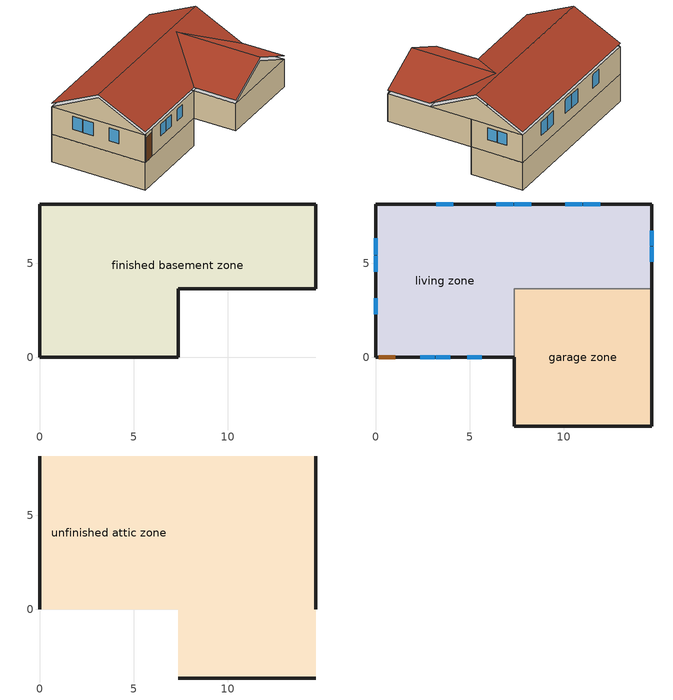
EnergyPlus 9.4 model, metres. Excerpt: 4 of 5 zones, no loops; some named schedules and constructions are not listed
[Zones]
finished basement zone
 floor foundation (FloorFndGrndFinB): 0,0 0,8.15 14.68,8.15 14.68,3.66 7.36,3.66 7.36,0 z-2.44
 wall foundation (WallFndGrndFinB): 0,8.15 0,0 7.36,0 7.36,3.66 14.68,3.66 14.68,8.15 0,8.15 z-2.44:0
garage zone
 floor foundation (FloorFndGrndUnfinSlab): 7.36,-3.66 7.36,3.66 14.68,3.66 14.68,-3.66 z0
 wall outside (WallExtUninsUnfin): 7.36,0 7.36,-3.66 14.68,-3.66 14.68,3.66 z0:2.44
 wall to living zone (WallIntFinInsUnfin Reversed): 14.68,3.66 7.36,3.66 7.36,0 z0:2.44
living zone
 floor to finished basement zone (FloorFinUninsFin): 0,0 0,8.15 14.68,8.15 14.68,3.66 7.36,3.66 7.36,0 z0
 wall outside (WallExtInsFin): 14.68,3.66 14.68,8.15 0,8.15 0,0 0.13,0 1.05,0 7.36,0 z0:2.44
 window (WindowConstruction): 14.68,5.09 14.68,5.88 / 14.68,5.94 14.68,6.72 z1.09:2.13; 2.35,0 3.12,0 / 3.18,0 3.95,0 / 4.87,0 5.64,0 z1.11:2.13; 0,6.33 0,5.47 / 0,5.41 0,4.54 / 0,3.15 0,2.29 z0.98:2.13; 11.93,8.15 11.04,8.15 / 10.98,8.15 10.08,8.15 / 8.27,8.15 7.37,8.15 / 7.31,8.15 6.41,8.15 / 4.12,8.15 3.22,8.15 z0.94:2.13
 door (Door): 0.15,0 1.02,0 z0:2.13
unfinished attic zone
 floor to living zone (FloorFinInsUnfinAttic): 14.68,8.15 14.68,3.66 7.36,3.66 7.36,0 0,0 0,8.15 z2.44
 floor to garage zone (FloorUnfinUninsUnfin): 14.68,3.66 14.68,0 7.36,0 7.36,3.66 z2.44; 7.36,-3.66 7.36,0 14.68,0 14.68,-3.66 z2.44
 wall outside (WallExtUninsUnfin): 0,4.08,4.48 0,8.15,2.44 0,0,2.44; 14.68,4.08,4.48 14.68,0,2.44 14.68,8.15,2.44; 7.36,-3.66,2.44 14.68,-3.66,2.44 11.02,-3.66,4.27
 roof outside (RoofUnfinInsExt): 0,4.08,4.78 14.68,4.08,4.78 14.68,8.15,2.74 0,8.15,2.74; 7.36,0,2.74 7.36,-3.66,2.74 11.02,-3.66,4.57 11.02,3.66,4.57; 14.68,0,2.74 11.02,3.66,4.57 11.02,-3.66,4.57 14.68,-3.66,2.74; 0,4.08,4.78 0,0,2.74 14.68,0,2.74 14.68,4.08,4.78
[Schedule:Week:Daily]
res mv_1 range exhaust schedule Week Rule - Mar4-Mar31: res mv_1 range exhaust schedule allday3, res mv_1 range exhaust schedule allday3, res mv_1 range exhaust schedule allday3, res mv_1 range exhaust schedule allday3, res mv_1 range exhaust schedule allday3, res mv_1 range exhaust schedule allday3, res mv_1 range exhaust schedule allday3, Schedule Day 31, Schedule Day 31, Schedule Day 31, Schedule Day 31, Schedule Day 31
res mv_1 range exhaust schedule Week Rule - Apr1-Apr28: res mv_1 range exhaust schedule allday4, res mv_1 range exhaust schedule allday4, res mv_1 range exhaust schedule allday4, res mv_1 range exhaust schedule allday4, res mv_1 range exhaust schedule allday4, res mv_1 range exhaust schedule allday4, res mv_1 range exhaust schedule allday4, Schedule Day 31, Schedule Day 31, Schedule Day 31, Schedule Day 31, Schedule Day 31
res mv_1 range exhaust schedule Week Rule - Apr29-May5: res mv_1 range exhaust schedule allday4, res mv_1 range exhaust schedule allday4, res mv_1 range exhaust schedule allday5, res mv_1 range exhaust schedule allday5, res mv_1 range exhaust schedule allday5, res mv_1 range exhaust schedule allday5, res mv_1 range exhaust schedule allday5, Schedule Day 31, Schedule Day 31, Schedule Day 31, Schedule Day 31, Schedule Day 31
res mv_1 range exhaust schedule Week Rule - May6-May26: res mv_1 range exhaust schedule allday5, res mv_1 range exhaust schedule allday5, res mv_1 range exhaust schedule allday5, res mv_1 range exhaust schedule allday5, res mv_1 range exhaust schedule allday5, res mv_1 range exhaust schedule allday5, res mv_1 range exhaust schedule allday5, Schedule Day 31, Schedule Day 31, Schedule Day 31, Schedule Day 31, Schedule Day 31
res mv_1 range exhaust schedule Week Rule - May27-Jun2: res mv_1 range exhaust schedule allday5, res mv_1 range exhaust schedule allday5, res mv_1 range exhaust schedule allday5, res mv_1 range exhaust schedule allday5, res mv_1 range exhaust schedule allday5, res mv_1 range exhaust schedule allday6, res mv_1 range exhaust schedule allday6, Schedule Day 31, Schedule Day 31, Schedule Day 31, Schedule Day 31, Schedule Day 31
res mv_1 range exhaust schedule Week Rule - Jun3-Jun30: res mv_1 range exhaust schedule allday6, res mv_1 range exhaust schedule allday6, res mv_1 range exhaust schedule allday6, res mv_1 range exhaust schedule allday6, res mv_1 range exhaust schedule allday6, res mv_1 range exhaust schedule allday6, res mv_1 range exhaust schedule allday6, Schedule Day 31, Schedule Day 31, Schedule Day 31, Schedule Day 31, Schedule Day 31
res mv_1 range exhaust schedule Week Rule - Jul1-Jul28: res mv_1 range exhaust schedule allday7, res mv_1 range exhaust schedule allday7, res mv_1 range exhaust schedule allday7, res mv_1 range exhaust schedule allday7, res mv_1 range exhaust schedule allday7, res mv_1 range exhaust schedule allday7, res mv_1 range exhaust schedule allday7, Schedule Day 31, Schedule Day 31, Schedule Day 31, Schedule Day 31, Schedule Day 31
res mv_1 range exhaust schedule Week Rule - Jul29-Aug4: res mv_1 range exhaust schedule allday7, res mv_1 range exhaust schedule allday7, res mv_1 range exhaust schedule allday7, res mv_1 range exhaust schedule allday8, res mv_1 range exhaust schedule allday8, res mv_1 range exhaust schedule allday8, res mv_1 range exhaust schedule allday8, Schedule Day 31, Schedule Day 31, Schedule Day 31, Schedule Day 31, Schedule Day 31
res mv_1 range exhaust schedule Week Rule - Aug5-Aug25: res mv_1 range exhaust schedule allday8, res mv_1 range exhaust schedule allday8, res mv_1 range exhaust schedule allday8, res mv_1 range exhaust schedule allday8, res mv_1 range exhaust schedule allday8, res mv_1 range exhaust schedule allday8, res mv_1 range exhaust schedule allday8, Schedule Day 31, Schedule Day 31, Schedule Day 31, Schedule Day 31, Schedule Day 31
res mv_1 range exhaust schedule Week Rule - Aug26-Sep1: res mv_1 range exhaust schedule allday8, res mv_1 range exhaust schedule allday8, res mv_1 range exhaust schedule allday8, res mv_1 range exhaust schedule allday8, res mv_1 range exhaust schedule allday8, res mv_1 range exhaust schedule allday8, res mv_1 range exhaust schedule allday9, Schedule Day 31, Schedule Day 31, Schedule Day 31, Schedule Day 31, Schedule Day 31
res mv_1 range exhaust schedule Week Rule - Sep2-Sep29: res mv_1 range exhaust schedule allday9, res mv_1 range exhaust schedule allday9, res mv_1 range exhaust schedule allday9, res mv_1 range exhaust schedule allday9, res mv_1 range exhaust schedule allday9, res mv_1 range exhaust schedule allday9, res mv_1 range exhaust schedule allday9, Schedule Day 31, Schedule Day 31, Schedule Day 31, Schedule Day 31, Schedule Day 31
res mv_1 range exhaust schedule Week Rule - Sep30-Oct6: res mv_1 range exhaust schedule allday9, res mv_1 range exhaust schedule allday10, res mv_1 range exhaust schedule allday10, res mv_1 range exhaust schedule allday10, res mv_1 range exhaust schedule allday10, res mv_1 range exhaust schedule allday10, res mv_1 range exhaust schedule allday10, Schedule Day 31, Schedule Day 31, Schedule Day 31, Schedule Day 31, Schedule Day 31
res mv_1 range exhaust schedule Week Rule - Oct7-Oct27: res mv_1 range exhaust schedule allday10, res mv_1 range exhaust schedule allday10, res mv_1 range exhaust schedule allday10, res mv_1 range exhaust schedule allday10, res mv_1 range exhaust schedule allday10, res mv_1 range exhaust schedule allday10, res mv_1 range exhaust schedule allday10, Schedule Day 31, Schedule Day 31, Schedule Day 31, Schedule Day 31, Schedule Day 31
res mv_1 range exhaust schedule Week Rule - Oct28-Nov3: res mv_1 range exhaust schedule allday10, res mv_1 range exhaust schedule allday10, res mv_1 range exhaust schedule allday10, res mv_1 range exhaust schedule allday10, res mv_1 range exhaust schedule allday11, res mv_1 range exhaust schedule allday11, res mv_1 range exhaust schedule allday11, Schedule Day 31, Schedule Day 31, Schedule Day 31, Schedule Day 31, Schedule Day 31
res mv_1 range exhaust schedule Week Rule - Nov4-Nov24: res mv_1 range exhaust schedule allday11, res mv_1 range exhaust schedule allday11, res mv_1 range exhaust schedule allday11, res mv_1 range exhaust schedule allday11, res mv_1 range exhaust schedule allday11, res mv_1 range exhaust schedule allday11, res mv_1 range exhaust schedule allday11, Schedule Day 31, Schedule Day 31, Schedule Day 31, Schedule Day 31, Schedule Day 31
res mv_1 range exhaust schedule Week Rule - Nov25-Dec1: res mv_1 range exhaust schedule allday11, res mv_1 range exhaust schedule allday11, res mv_1 range exhaust schedule allday11, res mv_1 range exhaust schedule allday11, res mv_1 range exhaust schedule allday11, res mv_1 range exhaust schedule allday11, res mv_1 range exhaust schedule allday12, Schedule Day 31, Schedule Day 31, Schedule Day 31, Schedule Day 31, Schedule Day 31
res mv_1 range exhaust schedule Week Rule - Dec2-Dec31: res mv_1 range exhaust schedule allday12, res mv_1 range exhaust schedule allday12, res mv_1 range exhaust schedule allday12, res mv_1 range exhaust schedule allday12, res mv_1 range exhaust schedule allday12, res mv_1 range exhaust schedule allday12, res mv_1 range exhaust schedule allday12, Schedule Day 31, Schedule Day 31, Schedule Day 31, Schedule Day 31, Schedule Day 31
res nv_1 avail schedule Week Rule - Jan1-Jan27: Schedule Day 30, res nv_1 availability schedule allday1 on, Schedule Day 30, res nv_1 availability schedule allday1 on, Schedule Day 30, res nv_1 availability schedule allday1 on, Schedule Day 30, Schedule Day 30, Schedule Day 30, Schedule Day 30, Schedule Day 30, Schedule Day 30
res nv_1 avail schedule Week Rule - Jan28-Feb3: Schedule Day 30, res nv_1 availability schedule allday1 on, Schedule Day 30, res nv_1 availability schedule allday1 on, Schedule Day 30, res nv_1 availability schedule allday1 on 1, Schedule Day 30, Schedule Day 30, Schedule Day 30, Schedule Day 30, Schedule Day 30, Schedule Day 30
res nv_1 avail schedule Week Rule - Feb4-Feb24: Schedule Day 30, res nv_1 availability schedule allday1 on 1, Schedule Day 30, res nv_1 availability schedule allday1 on 1, Schedule Day 30, res nv_1 availability schedule allday1 on 1, Schedule Day 30, Schedule Day 30, Schedule Day 30, Schedule Day 30, Schedule Day 30, Schedule Day 30
res nv_1 avail schedule Week Rule - Feb25-Mar3: Schedule Day 30, res nv_1 availability schedule allday1 on 1, Schedule Day 30, res nv_1 availability schedule allday1 on 1, Schedule Day 30, res nv_1 availability schedule allday1 on 2, Schedule Day 30, Schedule Day 30, Schedule Day 30, Schedule Day 30, Schedule Day 30, Schedule Day 30
res nv_1 avail schedule Week Rule - Mar4-Mar31: Schedule Day 30, res nv_1 availability schedule allday1 on 2, Schedule Day 30, res nv_1 availability schedule allday1 on 2, Schedule Day 30, res nv_1 availability schedule allday1 on 2, Schedule Day 30, Schedule Day 30, Schedule Day 30, Schedule Day 30, Schedule Day 30, Schedule Day 30
res nv_1 avail schedule Week Rule - Apr1-Apr28: Schedule Day 30, res nv_1 availability schedule allday1 on 3, Schedule Day 30, res nv_1 availability schedule allday1 on 3, Schedule Day 30, res nv_1 availability schedule allday1 on 3, Schedule Day 30, Schedule Day 30, Schedule Day 30, Schedule Day 30, Schedule Day 30, Schedule Day 30
res nv_1 avail schedule Week Rule - Apr29-May5: Schedule Day 30, res nv_1 availability schedule allday1 on 3, Schedule Day 30, res nv_1 availability schedule allday1 on 4, Schedule Day 30, res nv_1 availability schedule allday1 on 4, Schedule Day 30, Schedule Day 30, Schedule Day 30, Schedule Day 30, Schedule Day 30, Schedule Day 30
res nv_1 avail schedule Week Rule - May6-May26: Schedule Day 30, res nv_1 availability schedule allday1 on 4, Schedule Day 30, res nv_1 availability schedule allday1 on 4, Schedule Day 30, res nv_1 availability schedule allday1 on 4, Schedule Day 30, Schedule Day 30, Schedule Day 30, Schedule Day 30, Schedule Day 30, Schedule Day 30
res nv_1 avail schedule Week Rule - May27-Jun2: Schedule Day 30, res nv_1 availability schedule allday1 on 4, Schedule Day 30, res nv_1 availability schedule allday1 on 4, Schedule Day 30, res nv_1 availability schedule allday1 on 5, Schedule Day 30, Schedule Day 30, Schedule Day 30, Schedule Day 30, Schedule Day 30, Schedule Day 30
res nv_1 avail schedule Week Rule - Jun3-Jun30: Schedule Day 30, res nv_1 availability schedule allday1 on 5, Schedule Day 30, res nv_1 availability schedule allday1 on 5, Schedule Day 30, res nv_1 availability schedule allday1 on 5, Schedule Day 30, Schedule Day 30, Schedule Day 30, Schedule Day 30, Schedule Day 30, Schedule Day 30
res nv_1 avail schedule Week Rule - Jul1-Jul28: Schedule Day 30, res nv_1 availability schedule allday1 on 6, Schedule Day 30, res nv_1 availability schedule allday1 on 6, Schedule Day 30, res nv_1 availability schedule allday1 on 6, Schedule Day 30, Schedule Day 30, Schedule Day 30, Schedule Day 30, Schedule Day 30, Schedule Day 30
res nv_1 avail schedule Week Rule - Jul29-Aug4: Schedule Day 30, res nv_1 availability schedule allday1 on 6, Schedule Day 30, res nv_1 availability schedule allday1 on 7, Schedule Day 30, res nv_1 availability schedule allday1 on 7, Schedule Day 30, Schedule Day 30, Schedule Day 30, Schedule Day 30, Schedule Day 30, Schedule Day 30
res nv_1 avail schedule Week Rule - Aug5-Sep1: Schedule Day 30, res nv_1 availability schedule allday1 on 7, Schedule Day 30, res nv_1 availability schedule allday1 on 7, Schedule Day 30, res nv_1 availability schedule allday1 on 7, Schedule Day 30, Schedule Day 30, Schedule Day 30, Schedule Day 30, Schedule Day 30, Schedule Day 30
res nv_1 avail schedule Week Rule - Sep2-Sep29: Schedule Day 30, res nv_1 availability schedule allday1 on 8, Schedule Day 30, res nv_1 availability schedule allday1 on 8, Schedule Day 30, res nv_1 availability schedule allday1 on 8, Schedule Day 30, Schedule Day 30, Schedule Day 30, Schedule Day 30, Schedule Day 30, Schedule Day 30
res nv_1 avail schedule Week Rule - Sep30-Oct27: Schedule Day 30, res nv_1 availability schedule allday1 on 9, Schedule Day 30, res nv_1 availability schedule allday1 on 9, Schedule Day 30, res nv_1 availability schedule allday1 on 9, Schedule Day 30, Schedule Day 30, Schedule Day 30, Schedule Day 30, Schedule Day 30, Schedule Day 30
res nv_1 avail schedule Week Rule - Oct28-Nov3: Schedule Day 30, res nv_1 availability schedule allday1 on 9, Schedule Day 30, res nv_1 availability schedule allday1 on 9, Schedule Day 30, res nv_1 availability schedule allday1 on 10, Schedule Day 30, Schedule Day 30, Schedule Day 30, Schedule Day 30, Schedule Day 30, Schedule Day 30
res nv_1 avail schedule Week Rule - Nov4-Dec1: Schedule Day 30, res nv_1 availability schedule allday1 on 10, Schedule Day 30, res nv_1 availability schedule allday1 on 10, Schedule Day 30, res nv_1 availability schedule allday1 on 10, Schedule Day 30, Schedule Day 30, Schedule Day 30, Schedule Day 30, Schedule Day 30, Schedule Day 30
res nv_1 avail schedule Week Rule - Dec2-Dec31: Schedule Day 30, res nv_1 availability schedule allday1 on 11, Schedule Day 30, res nv_1 availability schedule allday1 on 11, Schedule Day 30, res nv_1 availability schedule allday1 on 11, Schedule Day 30, Schedule Day 30, Schedule Day 30, Schedule Day 30, Schedule Day 30, Schedule Day 30
res nv_1 temp schedule Week Rule - Jan1-Jan6: Schedule Day 29, res nv_1 temp schedule allday1, res nv_1 temp schedule allday1, res nv_1 temp schedule allday1, res nv_1 temp schedule allday1, res nv_1 temp schedule allday1, res nv_1 temp schedule allday1, Schedule Day 29, Schedule Day 29, Schedule Day 29, Schedule Day 29, Schedule Day 29
res nv_1 temp schedule Week Rule - Jan7-Jan27: res nv_1 temp schedule allday1, res nv_1 temp schedule allday1, res nv_1 temp schedule allday1, res nv_1 temp schedule allday1, res nv_1 temp schedule allday1, res nv_1 temp schedule allday1, res nv_1 temp schedule allday1, Schedule Day 29, Schedule Day 29, Schedule Day 29, Schedule Day 29, Schedule Day 29
res nv_1 temp schedule Week Rule - Jan28-Feb3: res nv_1 temp schedule allday1, res nv_1 temp schedule allday1, res nv_1 temp schedule allday1, res nv_1 temp schedule allday1, res nv_1 temp schedule allday2, res nv_1 temp schedule allday2, res nv_1 temp schedule allday2, Schedule Day 29, Schedule Day 29, Schedule Day 29, Schedule Day 29, Schedule Day 29
res nv_1 temp schedule Week Rule - Feb4-Feb24: res nv_1 temp schedule allday2, res nv_1 temp schedule allday2, res nv_1 temp schedule allday2, res nv_1 temp schedule allday2, res nv_1 temp schedule allday2, res nv_1 temp schedule allday2, res nv_1 temp schedule allday2, Schedule Day 29, Schedule Day 29, Schedule Day 29, Schedule Day 29, Schedule Day 29
res nv_1 temp schedule Week Rule - Feb25-Mar3: res nv_1 temp schedule allday2, res nv_1 temp schedule allday2, res nv_1 temp schedule allday2, res nv_1 temp schedule allday2, res nv_1 temp schedule allday3, res nv_1 temp schedule allday3, res nv_1 temp schedule allday3, Schedule Day 29, Schedule Day 29, Schedule Day 29, Schedule Day 29, Schedule Day 29
res nv_1 temp schedule Week Rule - Mar4-Mar31: res nv_1 temp schedule allday3, res nv_1 temp schedule allday3, res nv_1 temp schedule allday3, res nv_1 temp schedule allday3, res nv_1 temp schedule allday3, res nv_1 temp schedule allday3, res nv_1 temp schedule allday3, Schedule Day 29, Schedule Day 29, Schedule Day 29, Schedule Day 29, Schedule Day 29
res nv_1 temp schedule Week Rule - Apr1-Apr28: res nv_1 temp schedule allday4, res nv_1 temp schedule allday4, res nv_1 temp schedule allday4, res nv_1 temp schedule allday4, res nv_1 temp schedule allday4, res nv_1 temp schedule allday4, res nv_1 temp schedule allday4, Schedule Day 29, Schedule Day 29, Schedule Day 29, Schedule Day 29, Schedule Day 29
res nv_1 temp schedule Week Rule - Apr29-May5: res nv_1 temp schedule allday4, res nv_1 temp schedule allday4, res nv_1 temp schedule allday5, res nv_1 temp schedule allday5, res nv_1 temp schedule allday5, res nv_1 temp schedule allday5, res nv_1 temp schedule allday5, Schedule Day 29, Schedule Day 29, Schedule Day 29, Schedule Day 29, Schedule Day 29
res nv_1 temp schedule Week Rule - May6-May26: res nv_1 temp schedule allday5, res nv_1 temp schedule allday5, res nv_1 temp schedule allday5, res nv_1 temp schedule allday5, res nv_1 temp schedule allday5, res nv_1 temp schedule allday5, res nv_1 temp schedule allday5, Schedule Day 29, Schedule Day 29, Schedule Day 29, Schedule Day 29, Schedule Day 29
res nv_1 temp schedule Week Rule - May27-Jun2: res nv_1 temp schedule allday5, res nv_1 temp schedule allday5, res nv_1 temp schedule allday5, res nv_1 temp schedule allday5, res nv_1 temp schedule allday5, res nv_1 temp schedule allday6, res nv_1 temp schedule allday6, Schedule Day 29, Schedule Day 29, Schedule Day 29, Schedule Day 29, Schedule Day 29
res nv_1 temp schedule Week Rule - Jun3-Jun30: res nv_1 temp schedule allday6, res nv_1 temp schedule allday6, res nv_1 temp schedule allday6, res nv_1 temp schedule allday6, res nv_1 temp schedule allday6, res nv_1 temp schedule allday6, res nv_1 temp schedule allday6, Schedule Day 29, Schedule Day 29, Schedule Day 29, Schedule Day 29, Schedule Day 29
res nv_1 temp schedule Week Rule - Jul1-Jul28: res nv_1 temp schedule allday7, res nv_1 temp schedule allday7, res nv_1 temp schedule allday7, res nv_1 temp schedule allday7, res nv_1 temp schedule allday7, res nv_1 temp schedule allday7, res nv_1 temp schedule allday7, Schedule Day 29, Schedule Day 29, Schedule Day 29, Schedule Day 29, Schedule Day 29
res nv_1 temp schedule Week Rule - Jul29-Aug4: res nv_1 temp schedule allday7, res nv_1 temp schedule allday7, res nv_1 temp schedule allday7, res nv_1 temp schedule allday8, res nv_1 temp schedule allday8, res nv_1 temp schedule allday8, res nv_1 temp schedule allday8, Schedule Day 29, Schedule Day 29, Schedule Day 29, Schedule Day 29, Schedule Day 29
res nv_1 temp schedule Week Rule - Aug5-Aug25: res nv_1 temp schedule allday8, res nv_1 temp schedule allday8, res nv_1 temp schedule allday8, res nv_1 temp schedule allday8, res nv_1 temp schedule allday8, res nv_1 temp schedule allday8, res nv_1 temp schedule allday8, Schedule Day 29, Schedule Day 29, Schedule Day 29, Schedule Day 29, Schedule Day 29
res nv_1 temp schedule Week Rule - Aug26-Sep1: res nv_1 temp schedule allday8, res nv_1 temp schedule allday8, res nv_1 temp schedule allday8, res nv_1 temp schedule allday8, res nv_1 temp schedule allday8, res nv_1 temp schedule allday8, res nv_1 temp schedule allday9, Schedule Day 29, Schedule Day 29, Schedule Day 29, Schedule Day 29, Schedule Day 29
res nv_1 temp schedule Week Rule - Sep2-Sep29: res nv_1 temp schedule allday9, res nv_1 temp schedule allday9, res nv_1 temp schedule allday9, res nv_1 temp schedule allday9, res nv_1 temp schedule allday9, res nv_1 temp schedule allday9, res nv_1 temp schedule allday9, Schedule Day 29, Schedule Day 29, Schedule Day 29, Schedule Day 29, Schedule Day 29
res nv_1 temp schedule Week Rule - Sep30-Oct6: res nv_1 temp schedule allday9, res nv_1 temp schedule allday10, res nv_1 temp schedule allday10, res nv_1 temp schedule allday10, res nv_1 temp schedule allday10, res nv_1 temp schedule allday10, res nv_1 temp schedule allday10, Schedule Day 29, Schedule Day 29, Schedule Day 29, Schedule Day 29, Schedule Day 29
res nv_1 temp schedule Week Rule - Oct7-Oct27: res nv_1 temp schedule allday10, res nv_1 temp schedule allday10, res nv_1 temp schedule allday10, res nv_1 temp schedule allday10, res nv_1 temp schedule allday10, res nv_1 temp schedule allday10, res nv_1 temp schedule allday10, Schedule Day 29, Schedule Day 29, Schedule Day 29, Schedule Day 29, Schedule Day 29
res nv_1 temp schedule Week Rule - Oct28-Nov3: res nv_1 temp schedule allday10, res nv_1 temp schedule allday10, res nv_1 temp schedule allday10, res nv_1 temp schedule allday10, res nv_1 temp schedule allday11, res nv_1 temp schedule allday11, res nv_1 temp schedule allday11, Schedule Day 29, Schedule Day 29, Schedule Day 29, Schedule Day 29, Schedule Day 29
res nv_1 temp schedule Week Rule - Nov4-Nov24: res nv_1 temp schedule allday11, res nv_1 temp schedule allday11, res nv_1 temp schedule allday11, res nv_1 temp schedule allday11, res nv_1 temp schedule allday11, res nv_1 temp schedule allday11, res nv_1 temp schedule allday11, Schedule Day 29, Schedule Day 29, Schedule Day 29, Schedule Day 29, Schedule Day 29
res nv_1 temp schedule Week Rule - Nov25-Dec1: res nv_1 temp schedule allday11, res nv_1 temp schedule allday11, res nv_1 temp schedule allday11, res nv_1 temp schedule allday11, res nv_1 temp schedule allday11, res nv_1 temp schedule allday11, res nv_1 temp schedule allday12, Schedule Day 29, Schedule Day 29, Schedule Day 29, Schedule Day 29, Schedule Day 29
res nv_1 temp schedule Week Rule - Dec2-Dec31: res nv_1 temp schedule allday12, res nv_1 temp schedule allday12, res nv_1 temp schedule allday12, res nv_1 temp schedule allday12, res nv_1 temp schedule allday12, res nv_1 temp schedule allday12, res nv_1 temp schedule allday12, Schedule Day 29, Schedule Day 29, Schedule Day 29, Schedule Day 29, Schedule Day 29
residential ceiling fan benchmark|living space schedule Week Rule - Jan1-Jan6: Schedule Day 13, residential ceiling fan benchmark|living space schedule allday1, residential ceiling fan benchmark|living space schedule allday1, residential ceiling fan benchmark|living space schedule allday1, residential ceiling fan benchmark|living space schedule allday1, residential ceiling fan benchmark|living space schedule allday1, residential ceiling fan benchmark|living space schedule allday1, Schedule Day 13, Schedule Day 13, Schedule Day 13, Schedule Day 13, Schedule Day 13
residential ceiling fan benchmark|living space schedule Week Rule - Jan7-Jan27: residential ceiling fan benchmark|living space schedule allday1, residential ceiling fan benchmark|living space schedule allday1, residential ceiling fan benchmark|living space schedule allday1, residential ceiling fan benchmark|living space schedule allday1, residential ceiling fan benchmark|living space schedule allday1, residential ceiling fan benchmark|living space schedule allday1, residential ceiling fan benchmark|living space schedule allday1, Schedule Day 13, Schedule Day 13, Schedule Day 13, Schedule Day 13, Schedule Day 13
residential ceiling fan benchmark|living space schedule Week Rule - Jan28-Feb3: residential ceiling fan benchmark|living space schedule allday1, residential ceiling fan benchmark|living space schedule allday1, residential ceiling fan benchmark|living space schedule allday1, residential ceiling fan benchmark|living space schedule allday1, residential ceiling fan benchmark|living space schedule allday2, residential ceiling fan benchmark|living space schedule allday2, residential ceiling fan benchmark|living space schedule allday2, Schedule Day 13, Schedule Day 13, Schedule Day 13, Schedule Day 13, Schedule Day 13
residential ceiling fan benchmark|living space schedule Week Rule - Feb4-Feb24: residential ceiling fan benchmark|living space schedule allday2, residential ceiling fan benchmark|living space schedule allday2, residential ceiling fan benchmark|living space schedule allday2, residential ceiling fan benchmark|living space schedule allday2, residential ceiling fan benchmark|living space schedule allday2, residential ceiling fan benchmark|living space schedule allday2, residential ceiling fan benchmark|living space schedule allday2, Schedule Day 13, Schedule Day 13, Schedule Day 13, Schedule Day 13, Schedule Day 13
residential ceiling fan benchmark|living space schedule Week Rule - Feb25-Mar3: residential ceiling fan benchmark|living space schedule allday2, residential ceiling fan benchmark|living space schedule allday2, residential ceiling fan benchmark|living space schedule allday2, residential ceiling fan benchmark|living space schedule allday2, residential ceiling fan benchmark|living space schedule allday3, residential ceiling fan benchmark|living space schedule allday3, residential ceiling fan benchmark|living space schedule allday3, Schedule Day 13, Schedule Day 13, Schedule Day 13, Schedule Day 13, Schedule Day 13
residential ceiling fan benchmark|living space schedule Week Rule - Mar4-Mar31: residential ceiling fan benchmark|living space schedule allday3, residential ceiling fan benchmark|living space schedule allday3, residential ceiling fan benchmark|living space schedule allday3, residential ceiling fan benchmark|living space schedule allday3, residential ceiling fan benchmark|living space schedule allday3, residential ceiling fan benchmark|living space schedule allday3, residential ceiling fan benchmark|living space schedule allday3, Schedule Day 13, Schedule Day 13, Schedule Day 13, Schedule Day 13, Schedule Day 13
residential ceiling fan benchmark|living space schedule Week Rule - Apr1-Apr28: residential ceiling fan benchmark|living space schedule allday4, residential ceiling fan benchmark|living space schedule allday4, residential ceiling fan benchmark|living space schedule allday4, residential ceiling fan benchmark|living space schedule allday4, residential ceiling fan benchmark|living space schedule allday4, residential ceiling fan benchmark|living space schedule allday4, residential ceiling fan benchmark|living space schedule allday4, Schedule Day 13, Schedule Day 13, Schedule Day 13, Schedule Day 13, Schedule Day 13
residential ceiling fan benchmark|living space schedule Week Rule - Apr29-May5: residential ceiling fan benchmark|living space schedule allday4, residential ceiling fan benchmark|living space schedule allday4, residential ceiling fan benchmark|living space schedule allday5, residential ceiling fan benchmark|living space schedule allday5, residential ceiling fan benchmark|living space schedule allday5, residential ceiling fan benchmark|living space schedule allday5, residential ceiling fan benchmark|living space schedule allday5, Schedule Day 13, Schedule Day 13, Schedule Day 13, Schedule Day 13, Schedule Day 13
residential ceiling fan benchmark|living space schedule Week Rule - May6-May26: residential ceiling fan benchmark|living space schedule allday5, residential ceiling fan benchmark|living space schedule allday5, residential ceiling fan benchmark|living space schedule allday5, residential ceiling fan benchmark|living space schedule allday5, residential ceiling fan benchmark|living space schedule allday5, residential ceiling fan benchmark|living space schedule allday5, residential ceiling fan benchmark|living space schedule allday5, Schedule Day 13, Schedule Day 13, Schedule Day 13, Schedule Day 13, Schedule Day 13
residential ceiling fan benchmark|living space schedule Week Rule - May27-Jun2: residential ceiling fan benchmark|living space schedule allday5, residential ceiling fan benchmark|living space schedule allday5, residential ceiling fan benchmark|living space schedule allday5, residential ceiling fan benchmark|living space schedule allday5, residential ceiling fan benchmark|living space schedule allday5, residential ceiling fan benchmark|living space schedule allday6, residential ceiling fan benchmark|living space schedule allday6, Schedule Day 13, Schedule Day 13, Schedule Day 13, Schedule Day 13, Schedule Day 13
residential ceiling fan benchmark|living space schedule Week Rule - Jun3-Jun30: residential ceiling fan benchmark|living space schedule allday6, residential ceiling fan benchmark|living space schedule allday6, residential ceiling fan benchmark|living space schedule allday6, residential ceiling fan benchmark|living space schedule allday6, residential ceiling fan benchmark|living space schedule allday6, residential ceiling fan benchmark|living space schedule allday6, residential ceiling fan benchmark|living space schedule allday6, Schedule Day 13, Schedule Day 13, Schedule Day 13, Schedule Day 13, Schedule Day 13
residential ceiling fan benchmark|living space schedule Week Rule - Jul1-Jul28: residential ceiling fan benchmark|living space schedule allday7, residential ceiling fan benchmark|living space schedule allday7, residential ceiling fan benchmark|living space schedule allday7, residential ceiling fan benchmark|living space schedule allday7, residential ceiling fan benchmark|living space schedule allday7, residential ceiling fan benchmark|living space schedule allday7, residential ceiling fan benchmark|living space schedule allday7, Schedule Day 13, Schedule Day 13, Schedule Day 13, Schedule Day 13, Schedule Day 13
residential ceiling fan benchmark|living space schedule Week Rule - Jul29-Aug4: residential ceiling fan benchmark|living space schedule allday7, residential ceiling fan benchmark|living space schedule allday7, residential ceiling fan benchmark|living space schedule allday7, residential ceiling fan benchmark|living space schedule allday8, residential ceiling fan benchmark|living space schedule allday8, residential ceiling fan benchmark|living space schedule allday8, residential ceiling fan benchmark|living space schedule allday8, Schedule Day 13, Schedule Day 13, Schedule Day 13, Schedule Day 13, Schedule Day 13
residential ceiling fan benchmark|living space schedule Week Rule - Aug5-Aug25: residential ceiling fan benchmark|living space schedule allday8, residential ceiling fan benchmark|living space schedule allday8, residential ceiling fan benchmark|living space schedule allday8, residential ceiling fan benchmark|living space schedule allday8, residential ceiling fan benchmark|living space schedule allday8, residential ceiling fan benchmark|living space schedule allday8, residential ceiling fan benchmark|living space schedule allday8, Schedule Day 13, Schedule Day 13, Schedule Day 13, Schedule Day 13, Schedule Day 13
residential ceiling fan benchmark|living space schedule Week Rule - Aug26-Sep1: residential ceiling fan benchmark|living space schedule allday8, residential ceiling fan benchmark|living space schedule allday8, residential ceiling fan benchmark|living space schedule allday8, residential ceiling fan benchmark|living space schedule allday8, residential ceiling fan benchmark|living space schedule allday8, residential ceiling fan benchmark|living space schedule allday8, residential ceiling fan benchmark|living space schedule allday9, Schedule Day 13, Schedule Day 13, Schedule Day 13, Schedule Day 13, Schedule Day 13
residential ceiling fan benchmark|living space schedule Week Rule - Sep2-Sep29: residential ceiling fan benchmark|living space schedule allday9, residential ceiling fan benchmark|living space schedule allday9, residential ceiling fan benchmark|living space schedule allday9, residential ceiling fan benchmark|living space schedule allday9, residential ceiling fan benchmark|living space schedule allday9, residential ceiling fan benchmark|living space schedule allday9, residential ceiling fan benchmark|living space schedule allday9, Schedule Day 13, Schedule Day 13, Schedule Day 13, Schedule Day 13, Schedule Day 13
residential ceiling fan benchmark|living space schedule Week Rule - Sep30-Oct6: residential ceiling fan benchmark|living space schedule allday9, residential ceiling fan benchmark|living space schedule allday10, residential ceiling fan benchmark|living space schedule allday10, residential ceiling fan benchmark|living space schedule allday10, residential ceiling fan benchmark|living space schedule allday10, residential ceiling fan benchmark|living space schedule allday10, residential ceiling fan benchmark|living space schedule allday10, Schedule Day 13, Schedule Day 13, Schedule Day 13, Schedule Day 13, Schedule Day 13
residential ceiling fan benchmark|living space schedule Week Rule - Oct7-Oct27: residential ceiling fan benchmark|living space schedule allday10, residential ceiling fan benchmark|living space schedule allday10, residential ceiling fan benchmark|living space schedule allday10, residential ceiling fan benchmark|living space schedule allday10, residential ceiling fan benchmark|living space schedule allday10, residential ceiling fan benchmark|living space schedule allday10, residential ceiling fan benchmark|living space schedule allday10, Schedule Day 13, Schedule Day 13, Schedule Day 13, Schedule Day 13, Schedule Day 13
residential ceiling fan benchmark|living space schedule Week Rule - Oct28-Nov3: residential ceiling fan benchmark|living space schedule allday10, residential ceiling fan benchmark|living space schedule allday10, residential ceiling fan benchmark|living space schedule allday10, residential ceiling fan benchmark|living space schedule allday10, residential ceiling fan benchmark|living space schedule allday11, residential ceiling fan benchmark|living space schedule allday11, residential ceiling fan benchmark|living space schedule allday11, Schedule Day 13, Schedule Day 13, Schedule Day 13, Schedule Day 13, Schedule Day 13
residential ceiling fan benchmark|living space schedule Week Rule - Nov4-Nov24: residential ceiling fan benchmark|living space schedule allday11, residential ceiling fan benchmark|living space schedule allday11, residential ceiling fan benchmark|living space schedule allday11, residential ceiling fan benchmark|living space schedule allday11, residential ceiling fan benchmark|living space schedule allday11, residential ceiling fan benchmark|living space schedule allday11, residential ceiling fan benchmark|living space schedule allday11, Schedule Day 13, Schedule Day 13, Schedule Day 13, Schedule Day 13, Schedule Day 13
residential ceiling fan benchmark|living space schedule Week Rule - Nov25-Dec1: residential ceiling fan benchmark|living space schedule allday11, residential ceiling fan benchmark|living space schedule allday11, residential ceiling fan benchmark|living space schedule allday11, residential ceiling fan benchmark|living space schedule allday11, residential ceiling fan benchmark|living space schedule allday11, residential ceiling fan benchmark|living space schedule allday11, residential ceiling fan benchmark|living space schedule allday12, Schedule Day 13, Schedule Day 13, Schedule Day 13, Schedule Day 13, Schedule Day 13
residential ceiling fan benchmark|living space schedule Week Rule - Dec2-Dec31: residential ceiling fan benchmark|living space schedule allday12, residential ceiling fan benchmark|living space schedule allday12, residential ceiling fan benchmark|living space schedule allday12, residential ceiling fan benchmark|living space schedule allday12, residential ceiling fan benchmark|living space schedule allday12, residential ceiling fan benchmark|living space schedule allday12, residential ceiling fan benchmark|living space schedule allday12, Schedule Day 13, Schedule Day 13, Schedule Day 13, Schedule Day 13, Schedule Day 13
residential ceiling fan schedule Week Rule - Jan1-Jan6: Schedule Day 12, residential ceiling fan schedule allday1, residential ceiling fan schedule allday1, residential ceiling fan schedule allday1, residential ceiling fan schedule allday1, residential ceiling fan schedule allday1, residential ceiling fan schedule allday1, Schedule Day 12, Schedule Day 12, Schedule Day 12, Schedule Day 12, Schedule Day 12
residential ceiling fan schedule Week Rule - Jan7-Jan27: residential ceiling fan schedule allday1, residential ceiling fan schedule allday1, residential ceiling fan schedule allday1, residential ceiling fan schedule allday1, residential ceiling fan schedule allday1, residential ceiling fan schedule allday1, residential ceiling fan schedule allday1, Schedule Day 12, Schedule Day 12, Schedule Day 12, Schedule Day 12, Schedule Day 12
residential ceiling fan schedule Week Rule - Jan28-Feb3: residential ceiling fan schedule allday1, residential ceiling fan schedule allday1, residential ceiling fan schedule allday1, residential ceiling fan schedule allday1, residential ceiling fan schedule allday2, residential ceiling fan schedule allday2, residential ceiling fan schedule allday2, Schedule Day 12, Schedule Day 12, Schedule Day 12, Schedule Day 12, Schedule Day 12
residential ceiling fan schedule Week Rule - Feb4-Feb24: residential ceiling fan schedule allday2, residential ceiling fan schedule allday2, residential ceiling fan schedule allday2, residential ceiling fan schedule allday2, residential ceiling fan schedule allday2, residential ceiling fan schedule allday2, residential ceiling fan schedule allday2, Schedule Day 12, Schedule Day 12, Schedule Day 12, Schedule Day 12, Schedule Day 12
residential ceiling fan schedule Week Rule - Feb25-Mar3: residential ceiling fan schedule allday2, residential ceiling fan schedule allday2, residential ceiling fan schedule allday2, residential ceiling fan schedule allday2, residential ceiling fan schedule allday3, residential ceiling fan schedule allday3, residential ceiling fan schedule allday3, Schedule Day 12, Schedule Day 12, Schedule Day 12, Schedule Day 12, Schedule Day 12
residential ceiling fan schedule Week Rule - Mar4-Mar31: residential ceiling fan schedule allday3, residential ceiling fan schedule allday3, residential ceiling fan schedule allday3, residential ceiling fan schedule allday3, residential ceiling fan schedule allday3, residential ceiling fan schedule allday3, residential ceiling fan schedule allday3, Schedule Day 12, Schedule Day 12, Schedule Day 12, Schedule Day 12, Schedule Day 12
residential ceiling fan schedule Week Rule - Apr1-Apr28: residential ceiling fan schedule allday4, residential ceiling fan schedule allday4, residential ceiling fan schedule allday4, residential ceiling fan schedule allday4, residential ceiling fan schedule allday4, residential ceiling fan schedule allday4, residential ceiling fan schedule allday4, Schedule Day 12, Schedule Day 12, Schedule Day 12, Schedule Day 12, Schedule Day 12
residential ceiling fan schedule Week Rule - Apr29-May5: residential ceiling fan schedule allday4, residential ceiling fan schedule allday4, residential ceiling fan schedule allday5, residential ceiling fan schedule allday5, residential ceiling fan schedule allday5, residential ceiling fan schedule allday5, residential ceiling fan schedule allday5, Schedule Day 12, Schedule Day 12, Schedule Day 12, Schedule Day 12, Schedule Day 12
residential ceiling fan schedule Week Rule - May6-May26: residential ceiling fan schedule allday5, residential ceiling fan schedule allday5, residential ceiling fan schedule allday5, residential ceiling fan schedule allday5, residential ceiling fan schedule allday5, residential ceiling fan schedule allday5, residential ceiling fan schedule allday5, Schedule Day 12, Schedule Day 12, Schedule Day 12, Schedule Day 12, Schedule Day 12
residential ceiling fan schedule Week Rule - May27-Jun2: residential ceiling fan schedule allday5, residential ceiling fan schedule allday5, residential ceiling fan schedule allday5, residential ceiling fan schedule allday5, residential ceiling fan schedule allday5, residential ceiling fan schedule allday6, residential ceiling fan schedule allday6, Schedule Day 12, Schedule Day 12, Schedule Day 12, Schedule Day 12, Schedule Day 12
residential ceiling fan schedule Week Rule - Jun3-Jun30: residential ceiling fan schedule allday6, residential ceiling fan schedule allday6, residential ceiling fan schedule allday6, residential ceiling fan schedule allday6, residential ceiling fan schedule allday6, residential ceiling fan schedule allday6, residential ceiling fan schedule allday6, Schedule Day 12, Schedule Day 12, Schedule Day 12, Schedule Day 12, Schedule Day 12
residential ceiling fan schedule Week Rule - Jul1-Jul28: residential ceiling fan schedule allday7, residential ceiling fan schedule allday7, residential ceiling fan schedule allday7, residential ceiling fan schedule allday7, residential ceiling fan schedule allday7, residential ceiling fan schedule allday7, residential ceiling fan schedule allday7, Schedule Day 12, Schedule Day 12, Schedule Day 12, Schedule Day 12, Schedule Day 12
residential ceiling fan schedule Week Rule - Jul29-Aug4: residential ceiling fan schedule allday7, residential ceiling fan schedule allday7, residential ceiling fan schedule allday7, residential ceiling fan schedule allday8, residential ceiling fan schedule allday8, residential ceiling fan schedule allday8, residential ceiling fan schedule allday8, Schedule Day 12, Schedule Day 12, Schedule Day 12, Schedule Day 12, Schedule Day 12
residential ceiling fan schedule Week Rule - Aug5-Aug25: residential ceiling fan schedule allday8, residential ceiling fan schedule allday8, residential ceiling fan schedule allday8, residential ceiling fan schedule allday8, residential ceiling fan schedule allday8, residential ceiling fan schedule allday8, residential ceiling fan schedule allday8, Schedule Day 12, Schedule Day 12, Schedule Day 12, Schedule Day 12, Schedule Day 12
residential ceiling fan schedule Week Rule - Aug26-Sep1: residential ceiling fan schedule allday8, residential ceiling fan schedule allday8, residential ceiling fan schedule allday8, residential ceiling fan schedule allday8, residential ceiling fan schedule allday8, residential ceiling fan schedule allday8, residential ceiling fan schedule allday9, Schedule Day 12, Schedule Day 12, Schedule Day 12, Schedule Day 12, Schedule Day 12
residential ceiling fan schedule Week Rule - Sep2-Sep29: residential ceiling fan schedule allday9, residential ceiling fan schedule allday9, residential ceiling fan schedule allday9, residential ceiling fan schedule allday9, residential ceiling fan schedule allday9, residential ceiling fan schedule allday9, residential ceiling fan schedule allday9, Schedule Day 12, Schedule Day 12, Schedule Day 12, Schedule Day 12, Schedule Day 12
residential ceiling fan schedule Week Rule - Sep30-Oct6: residential ceiling fan schedule allday9, residential ceiling fan schedule allday10, residential ceiling fan schedule allday10, residential ceiling fan schedule allday10, residential ceiling fan schedule allday10, residential ceiling fan schedule allday10, residential ceiling fan schedule allday10, Schedule Day 12, Schedule Day 12, Schedule Day 12, Schedule Day 12, Schedule Day 12
residential ceiling fan schedule Week Rule - Oct7-Oct27: residential ceiling fan schedule allday10, residential ceiling fan schedule allday10, residential ceiling fan schedule allday10, residential ceiling fan schedule allday10, residential ceiling fan schedule allday10, residential ceiling fan schedule allday10, residential ceiling fan schedule allday10, Schedule Day 12, Schedule Day 12, Schedule Day 12, Schedule Day 12, Schedule Day 12
residential ceiling fan schedule Week Rule - Oct28-Nov3: residential ceiling fan schedule allday10, residential ceiling fan schedule allday10, residential ceiling fan schedule allday10, residential ceiling fan schedule allday10, residential ceiling fan schedule allday11, residential ceiling fan schedule allday11, residential ceiling fan schedule allday11, Schedule Day 12, Schedule Day 12, Schedule Day 12, Schedule Day 12, Schedule Day 12
residential ceiling fan schedule Week Rule - Nov4-Nov24: residential ceiling fan schedule allday11, residential ceiling fan schedule allday11, residential ceiling fan schedule allday11, residential ceiling fan schedule allday11, residential ceiling fan schedule allday11, residential ceiling fan schedule allday11, residential ceiling fan schedule allday11, Schedule Day 12, Schedule Day 12, Schedule Day 12, Schedule Day 12, Schedule Day 12
residential ceiling fan schedule Week Rule - Nov25-Dec1: residential ceiling fan schedule allday11, residential ceiling fan schedule allday11, residential ceiling fan schedule allday11, residential ceiling fan schedule allday11, residential ceiling fan schedule allday11, residential ceiling fan schedule allday11, residential ceiling fan schedule allday12, Schedule Day 12, Schedule Day 12, Schedule Day 12, Schedule Day 12, Schedule Day 12
residential ceiling fan schedule Week Rule - Dec2-Dec31: residential ceiling fan schedule allday12, residential ceiling fan schedule allday12, residential ceiling fan schedule allday12, residential ceiling fan schedule allday12, residential ceiling fan schedule allday12, residential ceiling fan schedule allday12, residential ceiling fan schedule allday12, Schedule Day 12, Schedule Day 12, Schedule Day 12, Schedule Day 12, Schedule Day 12
residential clothes dryer electric schedule Week Rule - Jan1-Jan6: Schedule Day 16, residential clothes dryer electric schedule allday1, residential clothes dryer electric schedule allday2, residential clothes dryer electric schedule allday3, residential clothes dryer electric schedule allday4, residential clothes dryer electric schedule allday5, residential clothes dryer electric schedule allday6, Schedule Day 16, Schedule Day 16, Schedule Day 16, Schedule Day 16, Schedule Day 16
residential clothes dryer electric schedule Week Rule - Jan7-Dec31: residential clothes dryer electric schedule allday7, residential clothes dryer electric schedule allday1, residential clothes dryer electric schedule allday2, residential clothes dryer electric schedule allday3, residential clothes dryer electric schedule allday4, residential clothes dryer electric schedule allday5, residential clothes dryer electric schedule allday6, Schedule Day 16, Schedule Day 16, Schedule Day 16, Schedule Day 16, Schedule Day 16
residential extra refrigerator schedule Week Rule - Jan1-Jan6: Schedule Day 21, residential extra refrigerator schedule allday1, residential extra refrigerator schedule allday1, residential extra refrigerator schedule allday1, residential extra refrigerator schedule allday1, residential extra refrigerator schedule allday1, residential extra refrigerator schedule allday1, Schedule Day 21, Schedule Day 21, Schedule Day 21, Schedule Day 21, Schedule Day 21
residential extra refrigerator schedule Week Rule - Jan7-Jan27: residential extra refrigerator schedule allday1, residential extra refrigerator schedule allday1, residential extra refrigerator schedule allday1, residential extra refrigerator schedule allday1, residential extra refrigerator schedule allday1, residential extra refrigerator schedule allday1, residential extra refrigerator schedule allday1, Schedule Day 21, Schedule Day 21, Schedule Day 21, Schedule Day 21, Schedule Day 21
residential extra refrigerator schedule Week Rule - Jan28-Feb3: residential extra refrigerator schedule allday1, residential extra refrigerator schedule allday1, residential extra refrigerator schedule allday1, residential extra refrigerator schedule allday1, residential extra refrigerator schedule allday2, residential extra refrigerator schedule allday2, residential extra refrigerator schedule allday2, Schedule Day 21, Schedule Day 21, Schedule Day 21, Schedule Day 21, Schedule Day 21
residential extra refrigerator schedule Week Rule - Feb4-Feb24: residential extra refrigerator schedule allday2, residential extra refrigerator schedule allday2, residential extra refrigerator schedule allday2, residential extra refrigerator schedule allday2, residential extra refrigerator schedule allday2, residential extra refrigerator schedule allday2, residential extra refrigerator schedule allday2, Schedule Day 21, Schedule Day 21, Schedule Day 21, Schedule Day 21, Schedule Day 21
residential extra refrigerator schedule Week Rule - Feb25-Mar3: residential extra refrigerator schedule allday2, residential extra refrigerator schedule allday2, residential extra refrigerator schedule allday2, residential extra refrigerator schedule allday2, residential extra refrigerator schedule allday3, residential extra refrigerator schedule allday3, residential extra refrigerator schedule allday3, Schedule Day 21, Schedule Day 21, Schedule Day 21, Schedule Day 21, Schedule Day 21
residential extra refrigerator schedule Week Rule - Mar4-Mar31: residential extra refrigerator schedule allday3, residential extra refrigerator schedule allday3, residential extra refrigerator schedule allday3, residential extra refrigerator schedule allday3, residential extra refrigerator schedule allday3, residential extra refrigerator schedule allday3, residential extra refrigerator schedule allday3, Schedule Day 21, Schedule Day 21, Schedule Day 21, Schedule Day 21, Schedule Day 21
residential extra refrigerator schedule Week Rule - Apr1-Apr28: residential extra refrigerator schedule allday4, residential extra refrigerator schedule allday4, residential extra refrigerator schedule allday4, residential extra refrigerator schedule allday4, residential extra refrigerator schedule allday4, residential extra refrigerator schedule allday4, residential extra refrigerator schedule allday4, Schedule Day 21, Schedule Day 21, Schedule Day 21, Schedule Day 21, Schedule Day 21
residential extra refrigerator schedule Week Rule - Apr29-May5: residential extra refrigerator schedule allday4, residential extra refrigerator schedule allday4, residential extra refrigerator schedule allday5, residential extra refrigerator schedule allday5, residential extra refrigerator schedule allday5, residential extra refrigerator schedule allday5, residential extra refrigerator schedule allday5, Schedule Day 21, Schedule Day 21, Schedule Day 21, Schedule Day 21, Schedule Day 21
residential extra refrigerator schedule Week Rule - May6-May26: residential extra refrigerator schedule allday5, residential extra refrigerator schedule allday5, residential extra refrigerator schedule allday5, residential extra refrigerator schedule allday5, residential extra refrigerator schedule allday5, residential extra refrigerator schedule allday5, residential extra refrigerator schedule allday5, Schedule Day 21, Schedule Day 21, Schedule Day 21, Schedule Day 21, Schedule Day 21
residential extra refrigerator schedule Week Rule - May27-Jun2: residential extra refrigerator schedule allday5, residential extra refrigerator schedule allday5, residential extra refrigerator schedule allday5, residential extra refrigerator schedule allday5, residential extra refrigerator schedule allday5, residential extra refrigerator schedule allday6, residential extra refrigerator schedule allday6, Schedule Day 21, Schedule Day 21, Schedule Day 21, Schedule Day 21, Schedule Day 21
residential extra refrigerator schedule Week Rule - Jun3-Jun30: residential extra refrigerator schedule allday6, residential extra refrigerator schedule allday6, residential extra refrigerator schedule allday6, residential extra refrigerator schedule allday6, residential extra refrigerator schedule allday6, residential extra refrigerator schedule allday6, residential extra refrigerator schedule allday6, Schedule Day 21, Schedule Day 21, Schedule Day 21, Schedule Day 21, Schedule Day 21
residential extra refrigerator schedule Week Rule - Jul1-Jul28: residential extra refrigerator schedule allday7, residential extra refrigerator schedule allday7, residential extra refrigerator schedule allday7, residential extra refrigerator schedule allday7, residential extra refrigerator schedule allday7, residential extra refrigerator schedule allday7, residential extra refrigerator schedule allday7, Schedule Day 21, Schedule Day 21, Schedule Day 21, Schedule Day 21, Schedule Day 21
residential extra refrigerator schedule Week Rule - Jul29-Aug4: residential extra refrigerator schedule allday7, residential extra refrigerator schedule allday7, residential extra refrigerator schedule allday7, residential extra refrigerator schedule allday8, residential extra refrigerator schedule allday8, residential extra refrigerator schedule allday8, residential extra refrigerator schedule allday8, Schedule Day 21, Schedule Day 21, Schedule Day 21, Schedule Day 21, Schedule Day 21
residential extra refrigerator schedule Week Rule - Aug5-Aug25: residential extra refrigerator schedule allday8, residential extra refrigerator schedule allday8, residential extra refrigerator schedule allday8, residential extra refrigerator schedule allday8, residential extra refrigerator schedule allday8, residential extra refrigerator schedule allday8, residential extra refrigerator schedule allday8, Schedule Day 21, Schedule Day 21, Schedule Day 21, Schedule Day 21, Schedule Day 21
residential extra refrigerator schedule Week Rule - Aug26-Sep1: residential extra refrigerator schedule allday8, residential extra refrigerator schedule allday8, residential extra refrigerator schedule allday8, residential extra refrigerator schedule allday8, residential extra refrigerator schedule allday8, residential extra refrigerator schedule allday8, residential extra refrigerator schedule allday9, Schedule Day 21, Schedule Day 21, Schedule Day 21, Schedule Day 21, Schedule Day 21
residential extra refrigerator schedule Week Rule - Sep2-Sep29: residential extra refrigerator schedule allday9, residential extra refrigerator schedule allday9, residential extra refrigerator schedule allday9, residential extra refrigerator schedule allday9, residential extra refrigerator schedule allday9, residential extra refrigerator schedule allday9, residential extra refrigerator schedule allday9, Schedule Day 21, Schedule Day 21, Schedule Day 21, Schedule Day 21, Schedule Day 21
residential extra refrigerator schedule Week Rule - Sep30-Oct6: residential extra refrigerator schedule allday9, residential extra refrigerator schedule allday10, residential extra refrigerator schedule allday10, residential extra refrigerator schedule allday10, residential extra refrigerator schedule allday10, residential extra refrigerator schedule allday10, residential extra refrigerator schedule allday10, Schedule Day 21, Schedule Day 21, Schedule Day 21, Schedule Day 21, Schedule Day 21
residential extra refrigerator schedule Week Rule - Oct7-Oct27: residential extra refrigerator schedule allday10, residential extra refrigerator schedule allday10, residential extra refrigerator schedule allday10, residential extra refrigerator schedule allday10, residential extra refrigerator schedule allday10, residential extra refrigerator schedule allday10, residential extra refrigerator schedule allday10, Schedule Day 21, Schedule Day 21, Schedule Day 21, Schedule Day 21, Schedule Day 21
residential extra refrigerator schedule Week Rule - Oct28-Nov3: residential extra refrigerator schedule allday10, residential extra refrigerator schedule allday10, residential extra refrigerator schedule allday10, residential extra refrigerator schedule allday10, residential extra refrigerator schedule allday11, residential extra refrigerator schedule allday11, residential extra refrigerator schedule allday11, Schedule Day 21, Schedule Day 21, Schedule Day 21, Schedule Day 21, Schedule Day 21
residential extra refrigerator schedule Week Rule - Nov4-Nov24: residential extra refrigerator schedule allday11, residential extra refrigerator schedule allday11, residential extra refrigerator schedule allday11, residential extra refrigerator schedule allday11, residential extra refrigerator schedule allday11, residential extra refrigerator schedule allday11, residential extra refrigerator schedule allday11, Schedule Day 21, Schedule Day 21, Schedule Day 21, Schedule Day 21, Schedule Day 21
residential extra refrigerator schedule Week Rule - Nov25-Dec1: residential extra refrigerator schedule allday11, residential extra refrigerator schedule allday11, residential extra refrigerator schedule allday11, residential extra refrigerator schedule allday11, residential extra refrigerator schedule allday11, residential extra refrigerator schedule allday11, residential extra refrigerator schedule allday12, Schedule Day 21, Schedule Day 21, Schedule Day 21, Schedule Day 21, Schedule Day 21
residential extra refrigerator schedule Week Rule - Dec2-Dec31: residential extra refrigerator schedule allday12, residential extra refrigerator schedule allday12, residential extra refrigerator schedule allday12, residential extra refrigerator schedule allday12, residential extra refrigerator schedule allday12, residential extra refrigerator schedule allday12, residential extra refrigerator schedule allday12, Schedule Day 21, Schedule Day 21, Schedule Day 21, Schedule Day 21, Schedule Day 21
residential freezer schedule Week Rule - Jan1-Jan6: Schedule Day 22, residential freezer schedule allday1, residential freezer schedule allday1, residential freezer schedule allday1, residential freezer schedule allday1, residential freezer schedule allday1, residential freezer schedule allday1, Schedule Day 22, Schedule Day 22, Schedule Day 22, Schedule Day 22, Schedule Day 22
residential freezer schedule Week Rule - Jan7-Jan27: residential freezer schedule allday1, residential freezer schedule allday1, residential freezer schedule allday1, residential freezer schedule allday1, residential freezer schedule allday1, residential freezer schedule allday1, residential freezer schedule allday1, Schedule Day 22, Schedule Day 22, Schedule Day 22, Schedule Day 22, Schedule Day 22
residential freezer schedule Week Rule - Jan28-Feb3: residential freezer schedule allday1, residential freezer schedule allday1, residential freezer schedule allday1, residential freezer schedule allday1, residential freezer schedule allday2, residential freezer schedule allday2, residential freezer schedule allday2, Schedule Day 22, Schedule Day 22, Schedule Day 22, Schedule Day 22, Schedule Day 22
residential freezer schedule Week Rule - Feb4-Feb24: residential freezer schedule allday2, residential freezer schedule allday2, residential freezer schedule allday2, residential freezer schedule allday2, residential freezer schedule allday2, residential freezer schedule allday2, residential freezer schedule allday2, Schedule Day 22, Schedule Day 22, Schedule Day 22, Schedule Day 22, Schedule Day 22
residential freezer schedule Week Rule - Feb25-Mar3: residential freezer schedule allday2, residential freezer schedule allday2, residential freezer schedule allday2, residential freezer schedule allday2, residential freezer schedule allday3, residential freezer schedule allday3, residential freezer schedule allday3, Schedule Day 22, Schedule Day 22, Schedule Day 22, Schedule Day 22, Schedule Day 22
residential freezer schedule Week Rule - Mar4-Mar31: residential freezer schedule allday3, residential freezer schedule allday3, residential freezer schedule allday3, residential freezer schedule allday3, residential freezer schedule allday3, residential freezer schedule allday3, residential freezer schedule allday3, Schedule Day 22, Schedule Day 22, Schedule Day 22, Schedule Day 22, Schedule Day 22
residential freezer schedule Week Rule - Apr1-Apr28: residential freezer schedule allday4, residential freezer schedule allday4, residential freezer schedule allday4, residential freezer schedule allday4, residential freezer schedule allday4, residential freezer schedule allday4, residential freezer schedule allday4, Schedule Day 22, Schedule Day 22, Schedule Day 22, Schedule Day 22, Schedule Day 22
residential freezer schedule Week Rule - Apr29-May5: residential freezer schedule allday4, residential freezer schedule allday4, residential freezer schedule allday5, residential freezer schedule allday5, residential freezer schedule allday5, residential freezer schedule allday5, residential freezer schedule allday5, Schedule Day 22, Schedule Day 22, Schedule Day 22, Schedule Day 22, Schedule Day 22
residential freezer schedule Week Rule - May6-May26: residential freezer schedule allday5, residential freezer schedule allday5, residential freezer schedule allday5, residential freezer schedule allday5, residential freezer schedule allday5, residential freezer schedule allday5, residential freezer schedule allday5, Schedule Day 22, Schedule Day 22, Schedule Day 22, Schedule Day 22, Schedule Day 22
residential freezer schedule Week Rule - May27-Jun2: residential freezer schedule allday5, residential freezer schedule allday5, residential freezer schedule allday5, residential freezer schedule allday5, residential freezer schedule allday5, residential freezer schedule allday6, residential freezer schedule allday6, Schedule Day 22, Schedule Day 22, Schedule Day 22, Schedule Day 22, Schedule Day 22
residential freezer schedule Week Rule - Jun3-Jun30: residential freezer schedule allday6, residential freezer schedule allday6, residential freezer schedule allday6, residential freezer schedule allday6, residential freezer schedule allday6, residential freezer schedule allday6, residential freezer schedule allday6, Schedule Day 22, Schedule Day 22, Schedule Day 22, Schedule Day 22, Schedule Day 22
residential freezer schedule Week Rule - Jul1-Jul28: residential freezer schedule allday7, residential freezer schedule allday7, residential freezer schedule allday7, residential freezer schedule allday7, residential freezer schedule allday7, residential freezer schedule allday7, residential freezer schedule allday7, Schedule Day 22, Schedule Day 22, Schedule Day 22, Schedule Day 22, Schedule Day 22
residential freezer schedule Week Rule - Jul29-Aug4: residential freezer schedule allday7, residential freezer schedule allday7, residential freezer schedule allday7, residential freezer schedule allday8, residential freezer schedule allday8, residential freezer schedule allday8, residential freezer schedule allday8, Schedule Day 22, Schedule Day 22, Schedule Day 22, Schedule Day 22, Schedule Day 22
residential freezer schedule Week Rule - Aug5-Aug25: residential freezer schedule allday8, residential freezer schedule allday8, residential freezer schedule allday8, residential freezer schedule allday8, residential freezer schedule allday8, residential freezer schedule allday8, residential freezer schedule allday8, Schedule Day 22, Schedule Day 22, Schedule Day 22, Schedule Day 22, Schedule Day 22
residential freezer schedule Week Rule - Aug26-Sep1: residential freezer schedule allday8, residential freezer schedule allday8, residential freezer schedule allday8, residential freezer schedule allday8, residential freezer schedule allday8, residential freezer schedule allday8, residential freezer schedule allday9, Schedule Day 22, Schedule Day 22, Schedule Day 22, Schedule Day 22, Schedule Day 22
residential freezer schedule Week Rule - Sep2-Sep29: residential freezer schedule allday9, residential freezer schedule allday9, residential freezer schedule allday9, residential freezer schedule allday9, residential freezer schedule allday9, residential freezer schedule allday9, residential freezer schedule allday9, Schedule Day 22, Schedule Day 22, Schedule Day 22, Schedule Day 22, Schedule Day 22
residential freezer schedule Week Rule - Sep30-Oct6: residential freezer schedule allday9, residential freezer schedule allday10, residential freezer schedule allday10, residential freezer schedule allday10, residential freezer schedule allday10, residential freezer schedule allday10, residential freezer schedule allday10, Schedule Day 22, Schedule Day 22, Schedule Day 22, Schedule Day 22, Schedule Day 22
residential freezer schedule Week Rule - Oct7-Oct27: residential freezer schedule allday10, residential freezer schedule allday10, residential freezer schedule allday10, residential freezer schedule allday10, residential freezer schedule allday10, residential freezer schedule allday10, residential freezer schedule allday10, Schedule Day 22, Schedule Day 22, Schedule Day 22, Schedule Day 22, Schedule Day 22
residential freezer schedule Week Rule - Oct28-Nov3: residential freezer schedule allday10, residential freezer schedule allday10, residential freezer schedule allday10, residential freezer schedule allday10, residential freezer schedule allday11, residential freezer schedule allday11, residential freezer schedule allday11, Schedule Day 22, Schedule Day 22, Schedule Day 22, Schedule Day 22, Schedule Day 22
residential freezer schedule Week Rule - Nov4-Nov24: residential freezer schedule allday11, residential freezer schedule allday11, residential freezer schedule allday11, residential freezer schedule allday11, residential freezer schedule allday11, residential freezer schedule allday11, residential freezer schedule allday11, Schedule Day 22, Schedule Day 22, Schedule Day 22, Schedule Day 22, Schedule Day 22
residential freezer schedule Week Rule - Nov25-Dec1: residential freezer schedule allday11, residential freezer schedule allday11, residential freezer schedule allday11, residential freezer schedule allday11, residential freezer schedule allday11, residential freezer schedule allday11, residential freezer schedule allday12, Schedule Day 22, Schedule Day 22, Schedule Day 22, Schedule Day 22, Schedule Day 22
residential freezer schedule Week Rule - Dec2-Dec31: residential freezer schedule allday12, residential freezer schedule allday12, residential freezer schedule allday12, residential freezer schedule allday12, residential freezer schedule allday12, residential freezer schedule allday12, residential freezer schedule allday12, Schedule Day 22, Schedule Day 22, Schedule Day 22, Schedule Day 22, Schedule Day 22
residential gas fireplace schedule Week Rule - Jan1-Jan6: Schedule Day 26, residential gas fireplace schedule allday1, residential gas fireplace schedule allday1, residential gas fireplace schedule allday1, residential gas fireplace schedule allday1, residential gas fireplace schedule allday1, residential gas fireplace schedule allday1, Schedule Day 26, Schedule Day 26, Schedule Day 26, Schedule Day 26, Schedule Day 26
residential gas fireplace schedule Week Rule - Jan7-Jan27: residential gas fireplace schedule allday1, residential gas fireplace schedule allday1, residential gas fireplace schedule allday1, residential gas fireplace schedule allday1, residential gas fireplace schedule allday1, residential gas fireplace schedule allday1, residential gas fireplace schedule allday1, Schedule Day 26, Schedule Day 26, Schedule Day 26, Schedule Day 26, Schedule Day 26
residential gas fireplace schedule Week Rule - Jan28-Feb3: residential gas fireplace schedule allday1, residential gas fireplace schedule allday1, residential gas fireplace schedule allday1, residential gas fireplace schedule allday1, residential gas fireplace schedule allday2, residential gas fireplace schedule allday2, residential gas fireplace schedule allday2, Schedule Day 26, Schedule Day 26, Schedule Day 26, Schedule Day 26, Schedule Day 26
residential gas fireplace schedule Week Rule - Feb4-Feb24: residential gas fireplace schedule allday2, residential gas fireplace schedule allday2, residential gas fireplace schedule allday2, residential gas fireplace schedule allday2, residential gas fireplace schedule allday2, residential gas fireplace schedule allday2, residential gas fireplace schedule allday2, Schedule Day 26, Schedule Day 26, Schedule Day 26, Schedule Day 26, Schedule Day 26
residential gas fireplace schedule Week Rule - Feb25-Mar3: residential gas fireplace schedule allday2, residential gas fireplace schedule allday2, residential gas fireplace schedule allday2, residential gas fireplace schedule allday2, residential gas fireplace schedule allday3, residential gas fireplace schedule allday3, residential gas fireplace schedule allday3, Schedule Day 26, Schedule Day 26, Schedule Day 26, Schedule Day 26, Schedule Day 26
residential gas fireplace schedule Week Rule - Mar4-Mar31: residential gas fireplace schedule allday3, residential gas fireplace schedule allday3, residential gas fireplace schedule allday3, residential gas fireplace schedule allday3, residential gas fireplace schedule allday3, residential gas fireplace schedule allday3, residential gas fireplace schedule allday3, Schedule Day 26, Schedule Day 26, Schedule Day 26, Schedule Day 26, Schedule Day 26
residential gas fireplace schedule Week Rule - Apr1-Apr28: residential gas fireplace schedule allday4, residential gas fireplace schedule allday4, residential gas fireplace schedule allday4, residential gas fireplace schedule allday4, residential gas fireplace schedule allday4, residential gas fireplace schedule allday4, residential gas fireplace schedule allday4, Schedule Day 26, Schedule Day 26, Schedule Day 26, Schedule Day 26, Schedule Day 26
residential gas fireplace schedule Week Rule - Apr29-May5: residential gas fireplace schedule allday4, residential gas fireplace schedule allday4, residential gas fireplace schedule allday5, residential gas fireplace schedule allday5, residential gas fireplace schedule allday5, residential gas fireplace schedule allday5, residential gas fireplace schedule allday5, Schedule Day 26, Schedule Day 26, Schedule Day 26, Schedule Day 26, Schedule Day 26
residential gas fireplace schedule Week Rule - May6-May26: residential gas fireplace schedule allday5, residential gas fireplace schedule allday5, residential gas fireplace schedule allday5, residential gas fireplace schedule allday5, residential gas fireplace schedule allday5, residential gas fireplace schedule allday5, residential gas fireplace schedule allday5, Schedule Day 26, Schedule Day 26, Schedule Day 26, Schedule Day 26, Schedule Day 26
